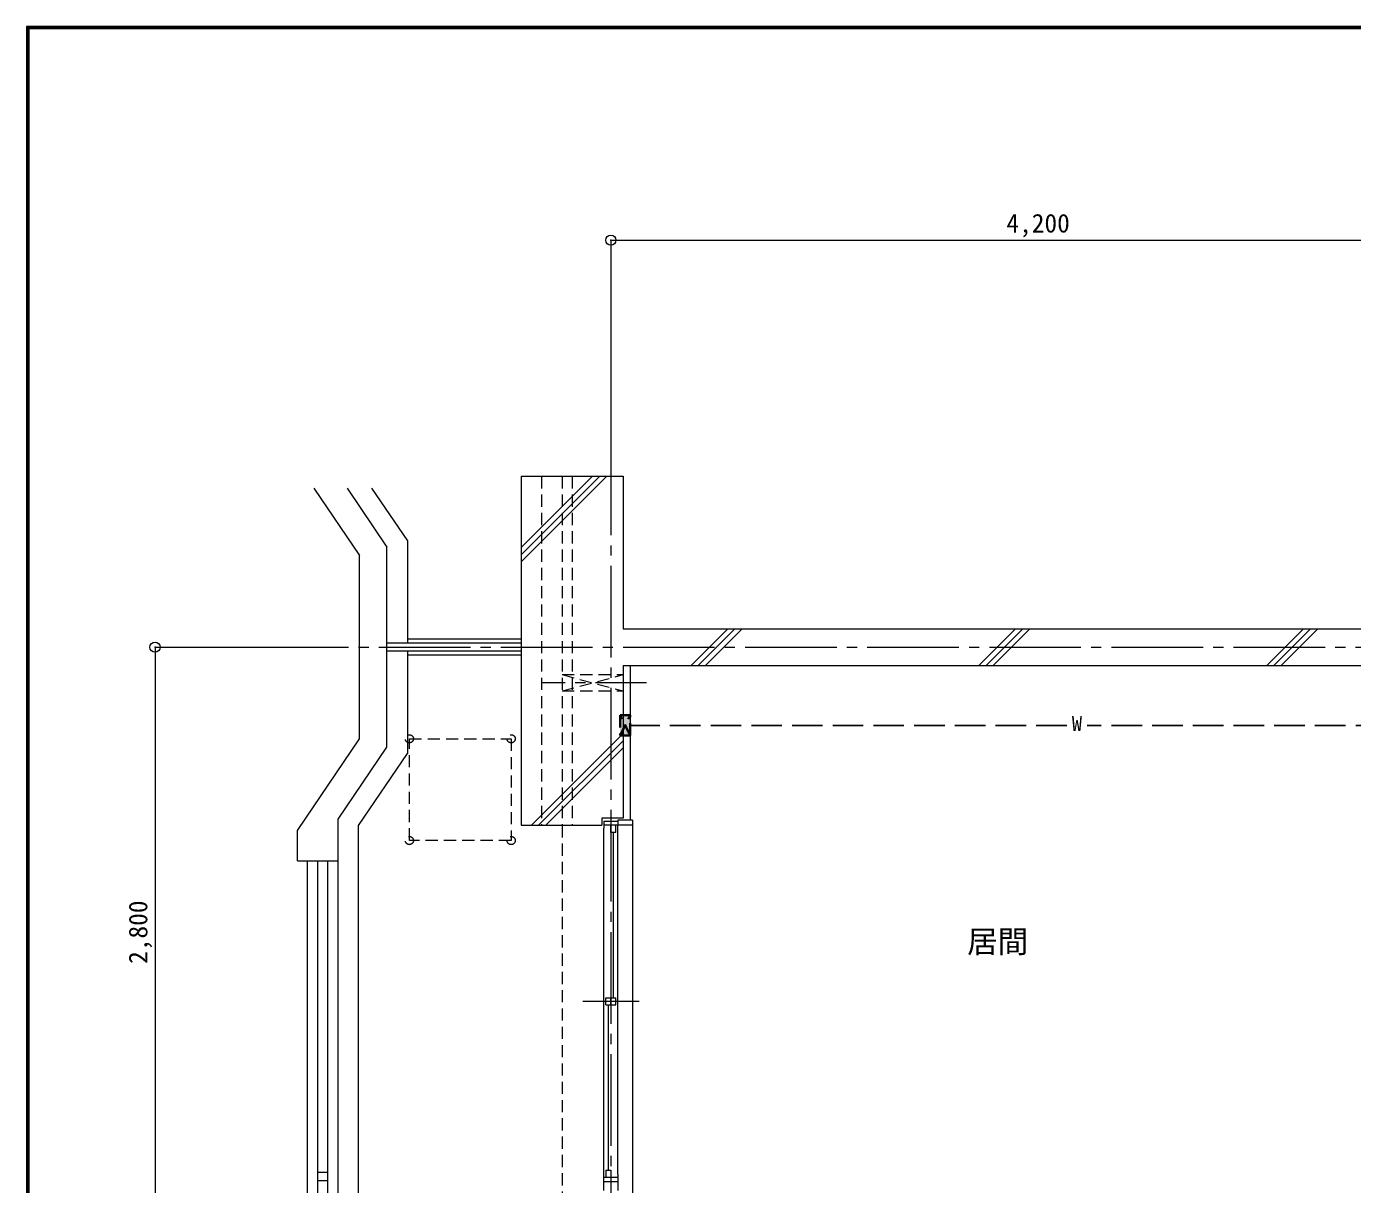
# Model space of a CAD drawing. Units: millimetres at full size, sheet at 1:50; details may follow other scales. Extents: x -9674 to 9699, y -6794 to 6791.
# Drawn here: x -9674 to -3158, y 1102 to 6791 of the extents above; entities that cross this region are included whole.
import ezdxf
from ezdxf.enums import TextEntityAlignment as Align

# ---------------------------------------------------------------- set-up
doc = ezdxf.new("R2010")
doc.units = ezdxf.units.MM
doc.header["$LTSCALE"] = 50
doc.header["$PDMODE"] = 32
doc.header["$PDSIZE"] = 50
for name, pattern in [('CHAIN1', [8, 5, -1, 1, -1]), ('CHAIN2', [12, 9, -1, 1, -1]), ('DASHED1', [1.8, 1.2, -0.6]), ('DASHED3', [4, 3, -1])]:
    doc.linetypes.add(name, pattern=pattern)
for name, color, linetype, lineweight in [('0-0_図面枠', 7, 'Continuous', 9), ('1-0_芯', 134, 'CHAIN2', 9), ('1-1_躯体', 134, 'Continuous', 9), ('1-3_建具', 134, 'Continuous', 9), ('1-6_ﾊﾞﾙｺﾆｰ・階段', 134, 'Continuous', 9), ('1-7_その他', 134, 'DASHED1', 9), ('1-8_ハッチ', 134, 'Continuous', 9), ('1-B_寸法', 134, 'Continuous', 9), ('1-C_梁', 134, 'DASHED1', 9), ('2-2', 5, 'DASHED3', 25)]:
    doc.layers.add(name, color=color, linetype=linetype, lineweight=lineweight)
doc.layers.add('1-A_文字', color=134, linetype='Continuous')
doc.styles.add('ＭＳ ゴシック', font='')
doc.styles.get('ＭＳ ゴシック').set_extended_font_data('MS Gothic')

msp = doc.modelspace()

# ---------------------------------------------------------------- linework, layer by layer
at = {"layer": '0-0_図面枠'}
for p, q in [((-9673.92, 6791.43), (-9673.92, -6793.93)), ((-9672.16, 6789.66), (-9672.16, -6792.16)), ((9697.16, 6789.66), (-9672.16, 6789.66)), ((-9670.4, 6787.9), (-9670.4, -6790.4)), ((9695.4, 6787.9), (-9670.4, 6787.9)), ((-9668.64, -6788.64), (-9668.64, 6786.14)), ((-9668.64, 6786.14), (9693.64, 6786.14)), ((-9666.87, 6784.38), (-9666.87, -6786.88)), ((9691.87, 6784.38), (-9666.87, 6784.38)), ((-9665.11, 6782.61), (-9665.11, -6785.11)), ((9690.11, 6782.61), (-9665.11, 6782.61)), ((-9663.35, 6780.85), (-9663.35, -6783.35)), ((9688.35, 6780.85), (-9663.35, 6780.85))]:
    msp.add_line(p, q, dxfattribs=at)
msp.add_lwpolyline([(9698.92, -6793.93), (9698.92, 6791.43), (-9673.92, 6791.43)], dxfattribs=at)
at = {"layer": '1-0_芯'}
for p, q in [((-6802.5, 4741.87), (-6802.5, -3438.13)), ((-8542.5, 3741.87), (8067.5, 3741.87))]:
    msp.add_line(p, q, dxfattribs=at)
at = {"layer": '1-1_躯体'}
for p, q in [((-7242.5, 4581.87), (-6742.5, 4581.87)), ((-6742.5, 4581.87), (-6742.5, 3831.87)), ((-6742.5, 3831.87), (5857.5, 3831.87)), ((-6742.5, 3651.87), (-6742.5, 2901.87)), ((-6742.5, 2901.87), (-6847.5, 2901.87)), ((-6847.5, 2901.87), (-6847.5, 2866.87))]:
    msp.add_line(p, q, dxfattribs=at)
at = {"layer": '1-1_躯体', "linetype": 'DASHED1'}
for p, q in [((-7142.5, 4581.87), (-7142.5, 2866.87)), ((-7042.5, 4581.87), (-7042.5, 2866.87)), ((-6992.5, 4581.87), (-6992.5, 2866.87))]:
    msp.add_line(p, q, dxfattribs=at)
at = {"layer": '1-1_躯体'}
for points in [[(-7242.5, 4581.87), (-7242.5, 2866.87), (-6847.5, 2866.87)], [(-6742.5, 3651.87), (5857.5, 3651.87), (5857.5, 2901.85)]]:
    msp.add_lwpolyline(points, dxfattribs=at)
at = {"layer": '1-3_建具'}
for p, q in [((-6837.5, 2886.87), (-6837.5, 2851.87)), ((-6837.5, 2886.87), (-6767.5, 2886.87)), ((-6767.5, 2891.87), (-6767.5, 2866.87)), ((-6695.5, 2891.87), (-6767.5, 2891.87)), ((-6767.5, 2866.87), (-6837.5, 2866.87)), ((-6837.5, 1151.87), (-6837.5, 2851.87)), ((-6790.5, 2831.87), (-6790.5, 2019.37)), ((-6778.5, 2831.87), (-6778.5, 2866.87)), ((-6767.5, 2851.87), (-6767.5, 2866.87)), ((-6767.5, 1151.87), (-6767.5, 2851.87)), ((-6695.5, 2866.87), (-6695.5, -1563.13)), ((-6940.98, 2001.87), (-6664.02, 2001.87)), ((-6826.5, 1984.37), (-6778.5, 1984.37)), ((-6814.5, 1171.87), (-6814.5, 1984.37)), ((-6802.5, 1984.37), (-6802.5, 2019.37)), ((-6778.5, 1984.37), (-6778.5, 2019.37)), ((-6837.5, 1071.87), (-6837.5, 1151.87)), ((-6767.5, 1136.87), (-6837.5, 1136.87)), ((-6837.5, 1116.87), (-6767.5, 1116.87)), ((-6826.5, 1171.87), (-6802.5, 1171.87)), ((-6826.5, 1171.87), (-6826.5, 1136.87)), ((-6802.5, 1171.87), (-6802.5, 1136.87)), ((-6767.5, 1151.87), (-6767.5, 1071.87))]:
    msp.add_line(p, q, dxfattribs=at)
for points in [[(-6695.5, 2891.87), (-6695.5, 2866.87), (-6767.5, 2866.87)], [(-6778.5, 2831.87), (-6802.5, 2831.87), (-6802.5, 2866.87)], [(-6826.5, 1984.37), (-6826.5, 2019.37), (-6778.5, 2019.37)]]:
    msp.add_lwpolyline(points, dxfattribs=at)
at = {"layer": '1-6_ﾊﾞﾙｺﾆｰ・階段'}
for p, q in [((-8261.83, 4522.85), (-8037.5, 4191.87)), ((-8098.75, 4522.85), (-7902.5, 4233.31)), ((-7977.94, 4522.85), (-7802.5, 4264)), ((-7802.5, 4264), (-7802.5, 3761.87)), ((-8037.5, 3291.87), (-8037.5, 4191.87)), ((-7902.5, 3250.43), (-7902.5, 4233.31)), ((-7242.5, 3781.87), (-7802.5, 3781.87)), ((-7242.5, 3761.87), (-7902.5, 3761.87)), ((-7242.5, 3721.87), (-7902.5, 3721.87)), ((-7802.5, 3721.87), (-7802.5, 3219.73)), ((-7242.5, 3701.87), (-7802.5, 3701.87)), ((-8142.5, 2896.33), (-7902.5, 3250.43)), ((-8042.5, 2865.64), (-7802.5, 3219.73)), ((-8142.5, -408.13), (-8142.5, 2896.33)), ((-8342.5, 2691.87), (-8142.5, 2691.87)), ((-8292.5, -2062.13), (-8292.5, 2691.87)), ((-8242.5, -2047.03), (-8242.5, 2691.87)), ((-8192.5, -2031.92), (-8192.5, 2691.87)), ((-8242.5, 1161.87), (-8192.5, 1161.87)), ((-8242.5, 1121.87), (-8192.5, 1121.87))]:
    msp.add_line(p, q, dxfattribs=at)
for points in [[(-8342.5, 2691.87), (-8342.5, 2841.87), (-8037.5, 3291.87)], [(-7892.5, -1988.13), (-8042.5, -1988.13), (-8042.5, 2865.64)]]:
    msp.add_lwpolyline(points, dxfattribs=at)
at = {"layer": '1-7_その他'}
for p, q in [((-7042.5, 3606.87), (-6742.5, 3606.87)), ((-7042.5, 3606.87), (-6742.5, 3526.87)), ((-7042.5, 3526.87), (-6742.5, 3606.87)), ((-7042.5, 3526.87), (-6742.5, 3526.87)), ((-7792.5, 3291.87), (-7292.5, 3291.87)), ((-7792.5, 2791.87), (-7792.5, 3291.87)), ((-7292.5, 3291.87), (-7292.5, 2791.87)), ((-7292.5, 2791.87), (-7792.5, 2791.87))]:
    msp.add_line(p, q, dxfattribs=at)
at = {"layer": '1-7_その他', "linetype": 'CHAIN1'}
msp.add_line((-6627.5, 3566.87), (-7142.5, 3566.87), dxfattribs=at)
at = {"layer": '1-7_その他'}
for centre in [(-7792.5, 3291.87), (-7292.5, 3291.87), (-7792.5, 2791.87), (-7292.5, 2791.87)]:
    msp.add_circle(centre, 20, dxfattribs=at)
at = {"layer": '1-8_ハッチ'}
for p, q in [((-7242.5, 4160.85), (-6821.48, 4581.87)), ((-7242.5, 4196.21), (-6856.84, 4581.87)), ((-7242.5, 4231.56), (-6892.19, 4581.87)), ((-6407.98, 3651.87), (-6227.98, 3831.87)), ((-6372.63, 3651.87), (-6192.63, 3831.87)), ((-6337.27, 3651.87), (-6157.27, 3831.87)), ((-4993.77, 3651.87), (-4813.77, 3831.87)), ((-4958.41, 3651.87), (-4778.41, 3831.87)), ((-4923.06, 3651.87), (-4743.06, 3831.87)), ((-3579.55, 3651.87), (-3399.55, 3831.87)), ((-3544.2, 3651.87), (-3364.2, 3831.87)), ((-3508.84, 3651.87), (-3328.84, 3831.87)), ((-6707.5, 3651.87), (-6707.5, 2891.87)), ((-7192.98, 2866.87), (-6742.5, 3317.35)), ((-7157.63, 2866.87), (-6742.5, 3281.99)), ((-7122.27, 2866.87), (-6742.5, 3246.64))]:
    msp.add_line(p, q, dxfattribs=at)
at = {"layer": '1-B_寸法'}
for p, q in [((-6802.5, 5741.87), (-6802.5, 4741.87)), ((-6802.5, 5741.87), (-2602.5, 5741.87)), ((-9042.5, 3741.87), (-9042.5, 941.87)), ((-9042.5, 3741.87), (-8542.5, 3741.87))]:
    msp.add_line(p, q, dxfattribs=at)
for p in [(-6802.5, 5741.87), (-9042.5, 3741.87)]:
    msp.add_point(p, dxfattribs=at)
at = {"layer": '1-C_梁'}
msp.add_line((-7042.5, 2866.87), (-7042.5, -1563.13), dxfattribs=at)
at = {"layer": '2-2', "color": 4, "linetype": 'DASHED1', "lineweight": 35}
for p, q in [((-6707.5, 3307.74), (-6757.5, 3407.74)), ((-6757.5, 3307.74), (-6707.5, 3407.74)), ((-6757.5, 3407.74), (-6707.5, 3407.74)), ((-6757.5, 3407.74), (-6757.5, 3307.74)), ((-6707.5, 3307.74), (-6707.5, 3407.74)), ((-6757.5, 3307.74), (-6707.5, 3307.74))]:
    msp.add_line(p, q, dxfattribs=at)
at = {"layer": '2-2'}
for p, q in [((-4561.96, 3357.74), (-6707.5, 3357.74)), ((-1992.3, 3357.74), (-4461.96, 3357.74))]:
    msp.add_line(p, q, dxfattribs=at)
at = {"layer": '2-2', "color": 150}
msp.add_solid([(-6757.5, 3307.74), (-6757.5, 3407.74), (-6707.5, 3307.74), (-6707.5, 3407.74)], dxfattribs=at)

# ---------------------------------------------------------------- texts
at = {"layer": '1-A_文字', "style": 'ＭＳ ゴシック'}
msp.add_text('居間', height=110, dxfattribs=at).set_placement((-5051.59, 2207.37), align=Align.BOTTOM_LEFT)
at = {"layer": '1-B_寸法', "style": 'ＭＳ ゴシック'}
msp.add_text('4,200', height=91.64, dxfattribs=at).set_placement((-4858.75, 5751.87), align=Align.BOTTOM_LEFT)
msp.add_text('2,800', height=91.64, rotation=90, dxfattribs=at).set_placement((-9052.5, 2185.62), align=Align.BOTTOM_LEFT)
at = {"layer": '2-2', "color": 7, "style": 'ＭＳ ゴシック'}
msp.add_text('W', height=73.31, dxfattribs=at).set_placement((-4536.96, 3307.74), align=Align.BOTTOM_LEFT)

doc.saveas('drawing.dxf')
